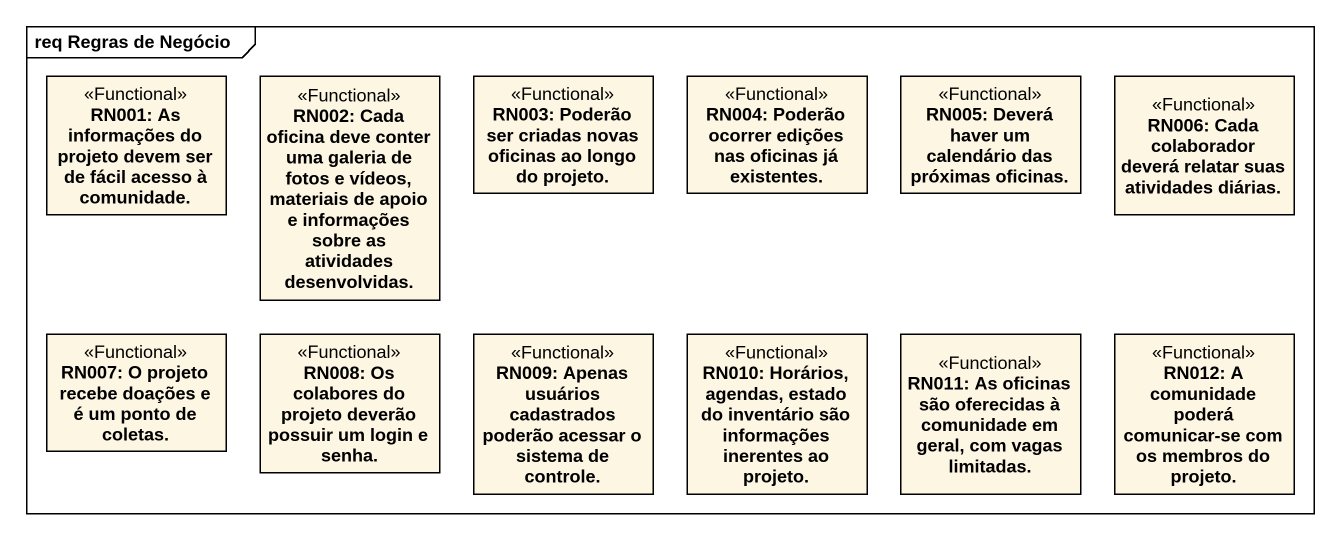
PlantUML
@startuml
mainframe req Regras de Negócio
hide circle
hide empty members
class "RN001: As informações do projeto devem ser de fácil acesso à comunidade." as RN001_As_informações_do <<Functional>>
class "RN002: Cada oficina deve conter uma galeria de fotos e vídeos, materiais de apoio e informações sobre as atividades desenvolvidas." as RN002_Cada_oficina_deve <<Functional>>
class "RN003: Poderão ser criadas novas oficinas ao longo do projeto." as RN003_Poderão_ser_criadas <<Functional>>
class "RN004: Poderão ocorrer edições nas oficinas já existentes." as RN004_Poderão_ocorrer <<Functional>>
class "RN005: Deverá haver um calendário das próximas oficinas." as RN005_Deverá_haver_um <<Functional>>
class "RN006: Cada colaborador deverá relatar suas atividades diárias." as RN006_Cada_colaborador <<Functional>>
class "RN007: O projeto recebe doações e é um ponto de coletas." as RN007_O_projeto_recebe <<Functional>>
class "RN008: Os colabores do projeto deverão possuir um login e senha." as RN008_Os_colabores_do <<Functional>>
class "RN009: Apenas usuários cadastrados poderão acessar o sistema de controle." as RN009_Apenas_usuários <<Functional>>
class "RN010: Horários, agendas, estado do inventário são informações inerentes ao projeto." as RN010_Horários_agendas <<Functional>>
class "RN011: As oficinas são oferecidas à comunidade em geral, com vagas limitadas." as RN011_As_oficinas_são <<Functional>>
class "RN012: A comunidade poderá comunicar-se com os membros do projeto." as RN012_A_comunidade_poderá <<Functional>>
@enduml
